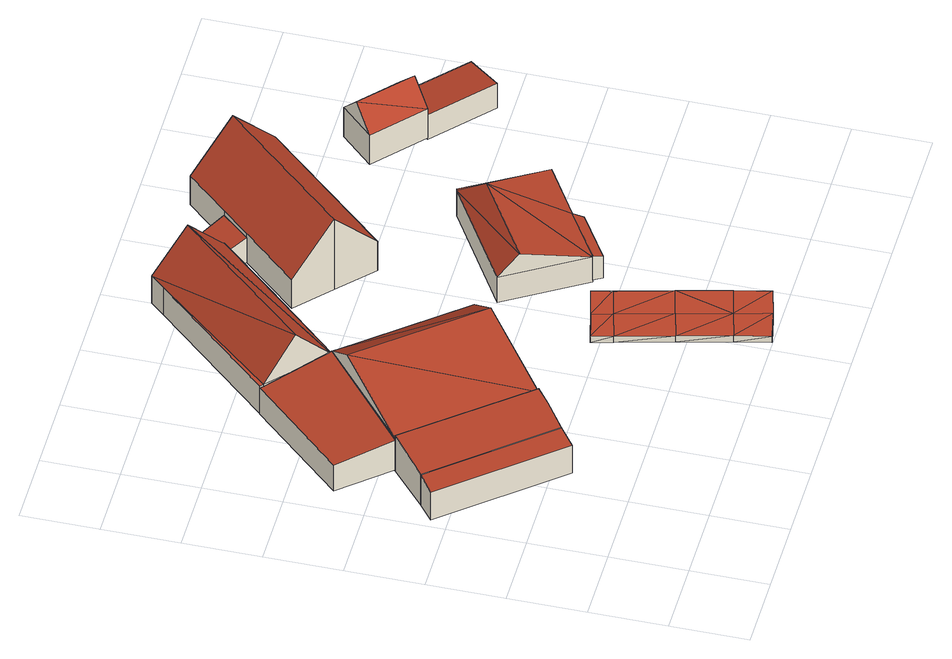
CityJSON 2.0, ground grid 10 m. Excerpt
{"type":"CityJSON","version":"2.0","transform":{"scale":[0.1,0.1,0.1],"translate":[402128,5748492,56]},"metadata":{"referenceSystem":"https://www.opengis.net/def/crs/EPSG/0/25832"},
"CityObjects":{
"building1":{"type":"Building","attributes":{"Gemeindeschluessel":"05515000","Geometrietyp2DReferenz":"3000","function":"51009_1610","roofType":"2100","measuredHeight":4.84},"geometry":[{"type":"Solid","lod":"2","boundaries":[[[[0,1,2,3]],[[4,5,1,0]],[[6,7,5,4]],[[3,2,7,6]],[[4,0,3,6]],[[1,5,7,2]]]],"semantics":{"surfaces":[{"type":"WallSurface"},{"type":"RoofSurface"},{"type":"GroundSurface"}],"values":[[0,0,0,0,1,2]]}}]},
"building2":{"type":"Building","attributes":{"Gemeindeschluessel":"05515000","Geometrietyp2DReferenz":"3000","function":"31001_2700","roofType":"2100","measuredHeight":5.79},"geometry":[{"type":"Solid","lod":"2","boundaries":[[[[8,9,7,6]],[[10,11,9,8]],[[12,13,11,10]],[[3,2,13,12]],[[6,7,2,3]],[[12,10,8,6,3]],[[9,11,13,2,7]]]],"semantics":{"surfaces":[{"type":"WallSurface"},{"type":"RoofSurface"},{"type":"GroundSurface"}],"values":[[0,0,0,0,0,1,2]]}}]},
"building3":{"type":"Building","attributes":{"Gemeindeschluessel":"05515000","Geometrietyp2DReferenz":"3000","function":"31001_2700","roofType":"2100","measuredHeight":5.04},"geometry":[{"type":"Solid","lod":"2","boundaries":[[[[14,15,16,17]],[[18,19,15,14]],[[20,21,19,18]],[[22,23,21,20]],[[17,16,23,22]],[[22,20,18,14,17]],[[15,19,21,23,16]]]],"semantics":{"surfaces":[{"type":"WallSurface"},{"type":"RoofSurface"},{"type":"GroundSurface"}],"values":[[0,0,0,0,0,1,2]]}}]},
"building4":{"type":"Building","attributes":{"Gemeindeschluessel":"05515000","Geometrietyp2DReferenz":"3000","function":"31001_2700","roofType":"3100","measuredHeight":8.3},"geometry":[{"type":"Solid","lod":"2","boundaries":[[[[24,25,26,27]],[[28,11,25,24]],[[29,9,11,28]],[[22,30,9,29]],[[27,26,30,22]],[[24,27,22,31]],[[32,31,22]],[[31,32,28]],[[32,29,28]],[[31,28,24]],[[22,29,32]],[[25,11,9,30,26]]]],"semantics":{"surfaces":[{"type":"WallSurface"},{"type":"RoofSurface"},{"type":"GroundSurface"}],"values":[[0,0,0,0,0,1,1,1,1,0,0,2]]}}]},
"building5":{"type":"Building","attributes":{"Gemeindeschluessel":"05515000","Geometrietyp2DReferenz":"3000","function":"31001_2700","roofType":"5000","measuredHeight":10.1},"geometry":[{"type":"Solid","lod":"2","boundaries":[[[[33,34,35,36]],[[37,38,34,33]],[[39,40,38,37]],[[41,42,40,39]],[[43,44,42,41]],[[45,46,44,43]],[[47,48,46,45]],[[49,50,48,47]],[[36,35,50,49]],[[33,51,52]],[[47,51,33]],[[33,36,49,47]],[[41,39,53,52,43]],[[43,52,45]],[[51,45,52]],[[52,53,37,33]],[[53,39,37]],[[51,47,45]],[[34,38,40,42,44,46,48,50,35]]]],"semantics":{"surfaces":[{"type":"WallSurface"},{"type":"RoofSurface"},{"type":"GroundSurface"}],"values":[[0,0,0,0,0,0,0,0,0,1,1,1,1,1,1,0,0,0,2]]}}]},
"building6":{"type":"Building","attributes":{"Geometrietyp2DReferenz":"2000","Gemeindeschluessel":"05515000","function":"53001_1800","roofType":"9999","measuredHeight":1},"geometry":[{"type":"Solid","lod":"2","boundaries":[[[[54,55,56]],[[55,57,56]],[[58,59,54]],[[59,55,54]],[[60,61,58]],[[61,59,58]],[[62,63,60]],[[63,61,60]],[[64,65,62]],[[65,63,62]],[[66,67,64]],[[67,65,64]],[[68,69,66]],[[69,67,66]],[[70,71,68]],[[71,69,68]],[[72,73,70]],[[73,71,70]],[[74,75,72]],[[75,73,72]],[[76,77,74]],[[77,75,74]],[[56,57,76]],[[57,77,76]],[[78,57,59]],[[59,57,55]],[[79,78,61]],[[61,78,59]],[[80,79,61]],[[80,61,63]],[[67,80,65]],[[65,80,63]],[[75,77,78]],[[78,77,57]],[[73,75,79]],[[79,75,78]],[[73,79,80]],[[80,71,73]],[[69,71,67]],[[67,71,80]],[[81,58,56]],[[82,60,83]],[[58,54,56]],[[83,60,81]],[[60,58,81]],[[82,62,60]],[[66,64,82]],[[64,62,82]],[[74,81,76]],[[81,56,76]],[[72,83,74]],[[83,81,74]],[[72,82,83]],[[82,72,70]],[[68,66,70]],[[66,82,70]]]],"semantics":{"surfaces":[{"type":"WallSurface"},{"type":"GroundSurface"},{"type":"RoofSurface"}],"values":[[0,0,0,0,0,0,0,0,0,0,0,0,0,0,0,0,0,0,0,0,0,0,0,0,1,1,1,1,1,1,1,1,1,1,1,1,1,1,1,1,2,2,2,2,2,2,2,2,2,2,2,2,2,2,2,2]]}}]},
"building7":{"type":"Building","attributes":{"Gemeindeschluessel":"05515000","Geometrietyp2DReferenz":"3000","function":"51009_1610","roofType":"2100","measuredHeight":3.9},"geometry":[{"type":"Solid","lod":"2","boundaries":[[[[84,85,86,87]],[[88,89,85,84]],[[90,91,89,88]],[[87,86,91,90]],[[88,84,87,90]],[[85,89,91,86]]]],"semantics":{"surfaces":[{"type":"WallSurface"},{"type":"RoofSurface"},{"type":"GroundSurface"}],"values":[[0,0,0,0,1,2]]}}]},
"building8":{"type":"Building","attributes":{"Gemeindeschluessel":"05515000","Geometrietyp2DReferenz":"3000","function":"31001_2700","roofType":"5000","measuredHeight":7.07},"geometry":[{"type":"Solid","lod":"2","boundaries":[[[[92,93,94,95]],[[96,97,93,92]],[[88,98,97,96]],[[99,100,98,88]],[[95,94,100,99]],[[101,102,96]],[[102,101,92]],[[103,102,92]],[[92,95,103]],[[88,96,102]],[[99,88,102]],[[102,103,99]],[[92,101,96]],[[99,103,95]],[[93,97,98,100,94]]]],"semantics":{"surfaces":[{"type":"WallSurface"},{"type":"RoofSurface"},{"type":"GroundSurface"}],"values":[[0,0,0,0,0,1,1,1,1,1,1,1,0,0,2]]}}]},
"building9":{"type":"Building","attributes":{"Gemeindeschluessel":"05515000","Geometrietyp2DReferenz":"3000","function":"31001_1000"},"address":[{"country":"Germany","locality":"Münster","thoroughfareNumber":"187","thoroughfareName":"Zur Börgerbrücke"}],"children":["building9-1","building9-2"]},
"building9-1":{"type":"BuildingPart","attributes":{"roofType":"3100","measuredHeight":11.42},"parents":["building9"],"geometry":[{"type":"Solid","lod":"2","boundaries":[[[[104,105,106,107]],[[108,109,110,105,104]],[[111,112,113,114,115]],[[116,117,112,111]],[[118,119,117,116]],[[120,121,119,118]],[[107,106,121,120]],[[111,115,108,104,107,116]],[[120,118,116,107]],[[105,110,113,112,117,119,121,106]],[[109,108,115,114]],[[113,110,109,114]]]],"semantics":{"surfaces":[{"type":"WallSurface"},{"type":"RoofSurface"},{"type":"GroundSurface"},{"type":"ClosureSurface"}],"values":[[0,0,0,0,0,0,0,1,1,2,0,3]]}}]},
"building9-2":{"type":"BuildingPart","attributes":{"roofType":"2100","measuredHeight":4.03},"parents":["building9"],"geometry":[{"type":"Solid","lod":"2","boundaries":[[[[122,123,110,109]],[[124,125,123,122]],[[126,127,125,124]],[[114,113,127,126]],[[126,124,122,109,114]],[[123,125,127,113,110]],[[113,114,109,110]]]],"semantics":{"surfaces":[{"type":"WallSurface"},{"type":"RoofSurface"},{"type":"GroundSurface"},{"type":"ClosureSurface"}],"values":[[0,0,0,0,1,2,3]]}}]},
"building10":{"type":"Building","attributes":{"Gemeindeschluessel":"05515000","Geometrietyp2DReferenz":"3000","function":"31001_2700","roofType":"3100","measuredHeight":7.92},"geometry":[{"type":"Solid","lod":"2","boundaries":[[[[128,129,130,131]],[[132,133,129,128]],[[134,135,133,132]],[[131,130,135,134]],[[128,136,132]],[[134,137,131]],[[131,137,136]],[[136,128,131]],[[137,134,132]],[[132,136,137]],[[129,133,135,130]]]],"semantics":{"surfaces":[{"type":"WallSurface"},{"type":"RoofSurface"},{"type":"GroundSurface"}],"values":[[0,0,0,0,0,0,1,1,1,1,2]]}}]},
"building11":{"type":"Building","attributes":{"Gemeindeschluessel":"05515000","Geometrietyp2DReferenz":"3000","function":"31001_2700","roofType":"2100","measuredHeight":4},"geometry":[{"type":"Solid","lod":"2","boundaries":[[[[138,139,140,141]],[[142,143,139,138]],[[144,145,143,142]],[[141,140,145,144]],[[142,138,141,144]],[[139,143,145,140]]]],"semantics":{"surfaces":[{"type":"WallSurface"},{"type":"RoofSurface"},{"type":"GroundSurface"}],"values":[[0,0,0,0,1,2]]}}]}
},
"vertices":[
[124,175,62],[124,175,17],[147,194,17],[147,194,66],[3,319,62],[3,319,17],[26,337,66],[26,337,17],
[76,381,75],[76,381,17],[198,235,75],[198,235,17],[180,219,71],[180,219,17],
[22,443,61],[22,443,19],[76,381,19],[76,381,67],[132,562,61],[132,562,19],[136,558,61],[136,558,19],[208,492,69],[208,492,19],
[329,347,69],[329,347,17],[208,491,17],[208,491,69],[198,235,69],[76,381,69],[208,492,17],[295,318,100],[173,464,100],
[289,734,64],[289,734,20],[273,716,20],[273,716,64],[364,665,64],[364,665,20],[366,664,64],[366,664,20],[300,591,64],[300,591,20],[208,491,64],[208,491,20],[208,492,64],[208,492,20],[136,558,64],[136,558,20],[132,562,64],[132,562,20],[170,527,121],[327,699,121],[364,665,66],
[439,231,18],[439,231,8],[400,221,18],[400,221,8],[445,205,18],[445,205,8],[463,133,19],[463,133,9],[480,66,19],[480,66,9],[492,20,18],[492,20,8],[453,10,18],[453,10,8],[414,1,18],[414,1,8],[403,46,19],[403,46,9],[386,113,19],[386,113,9],[368,185,18],[368,185,8],[361,212,18],[361,212,8],[406,195,8],[424,123,9],[441,56,9],[406,195,18],[441,56,19],[424,123,19],
[461,234,54],[461,234,15],[468,223,15],[468,223,50],[529,276,53],[529,276,15],[530,262,50],[530,262,15],
[535,420,53],[535,420,12],[398,336,12],[398,336,53],[598,319,53],[598,319,12],[529,276,12],[461,234,53],[461,234,12],[535,420,55],[524,380,83],[413,312,83],
[323,570,64],[323,570,17],[368,529,17],[368,529,131],[389,642,64],[389,642,57],[389,642,17],[471,732,64],[471,732,17],[421,678,17],[421,678,57],[421,678,64],[516,691,131],[516,691,17],[562,650,64],[562,650,17],[413,487,64],[413,487,17],
[366,664,46],[366,664,17],[364,665,45],[364,665,17],[396,700,45],[396,700,17],
[595,542,61],[595,542,14],[657,486,14],[657,486,61],[635,584,61],[635,584,14],[696,529,61],[696,529,14],[615,563,93],[676,507,93],
[731,419,51],[731,419,11],[770,461,11],[770,461,42],[657,486,51],[657,486,11],[696,529,42],[696,529,11]
]}
